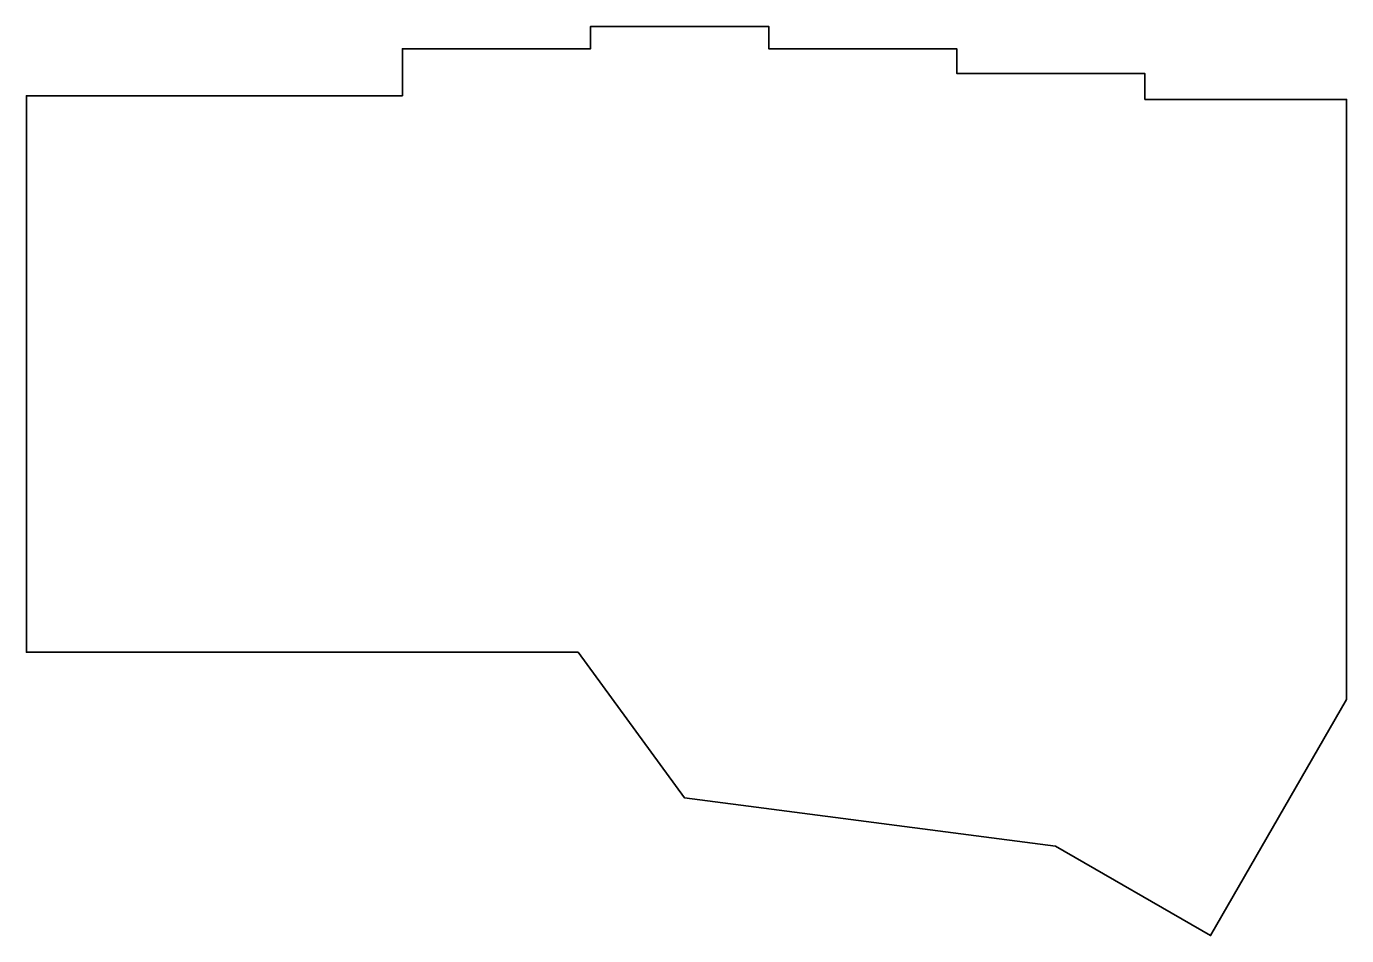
# Model space of a CAD drawing. Header units: centimetres. Extents: x 24.3 to 37.6, y -21.4 to -12.2.
import ezdxf

# ---------------------------------------------------------------- set-up
doc = ezdxf.new("R2010")
doc.units = ezdxf.units.CM
doc.header["$MEASUREMENT"] = 0
doc.layers.add('Layer 1', color=7, linetype='Continuous', lineweight=0)

msp = doc.modelspace()

# ---------------------------------------------------------------- linework, layer by layer
at = {"layer": 'Layer 1', "color": 250, "lineweight": 35, "true_color": 0x231f20}
msp.add_lwpolyline([(35.551, -12.932), (35.551, -12.669), (33.651, -12.669), (33.651, -12.419), (31.752, -12.419), (31.752, -12.194), (29.951, -12.194), (29.951, -12.419), (28.051, -12.419), (28.051, -12.894), (24.251, -12.894), (24.251, -18.519), (29.826, -18.519), (30.899, -19.99), (34.649, -20.478), (36.216, -21.384), (37.59, -18.998), (37.59, -12.932)], close=True, dxfattribs=at)

doc.saveas('drawing.dxf')
